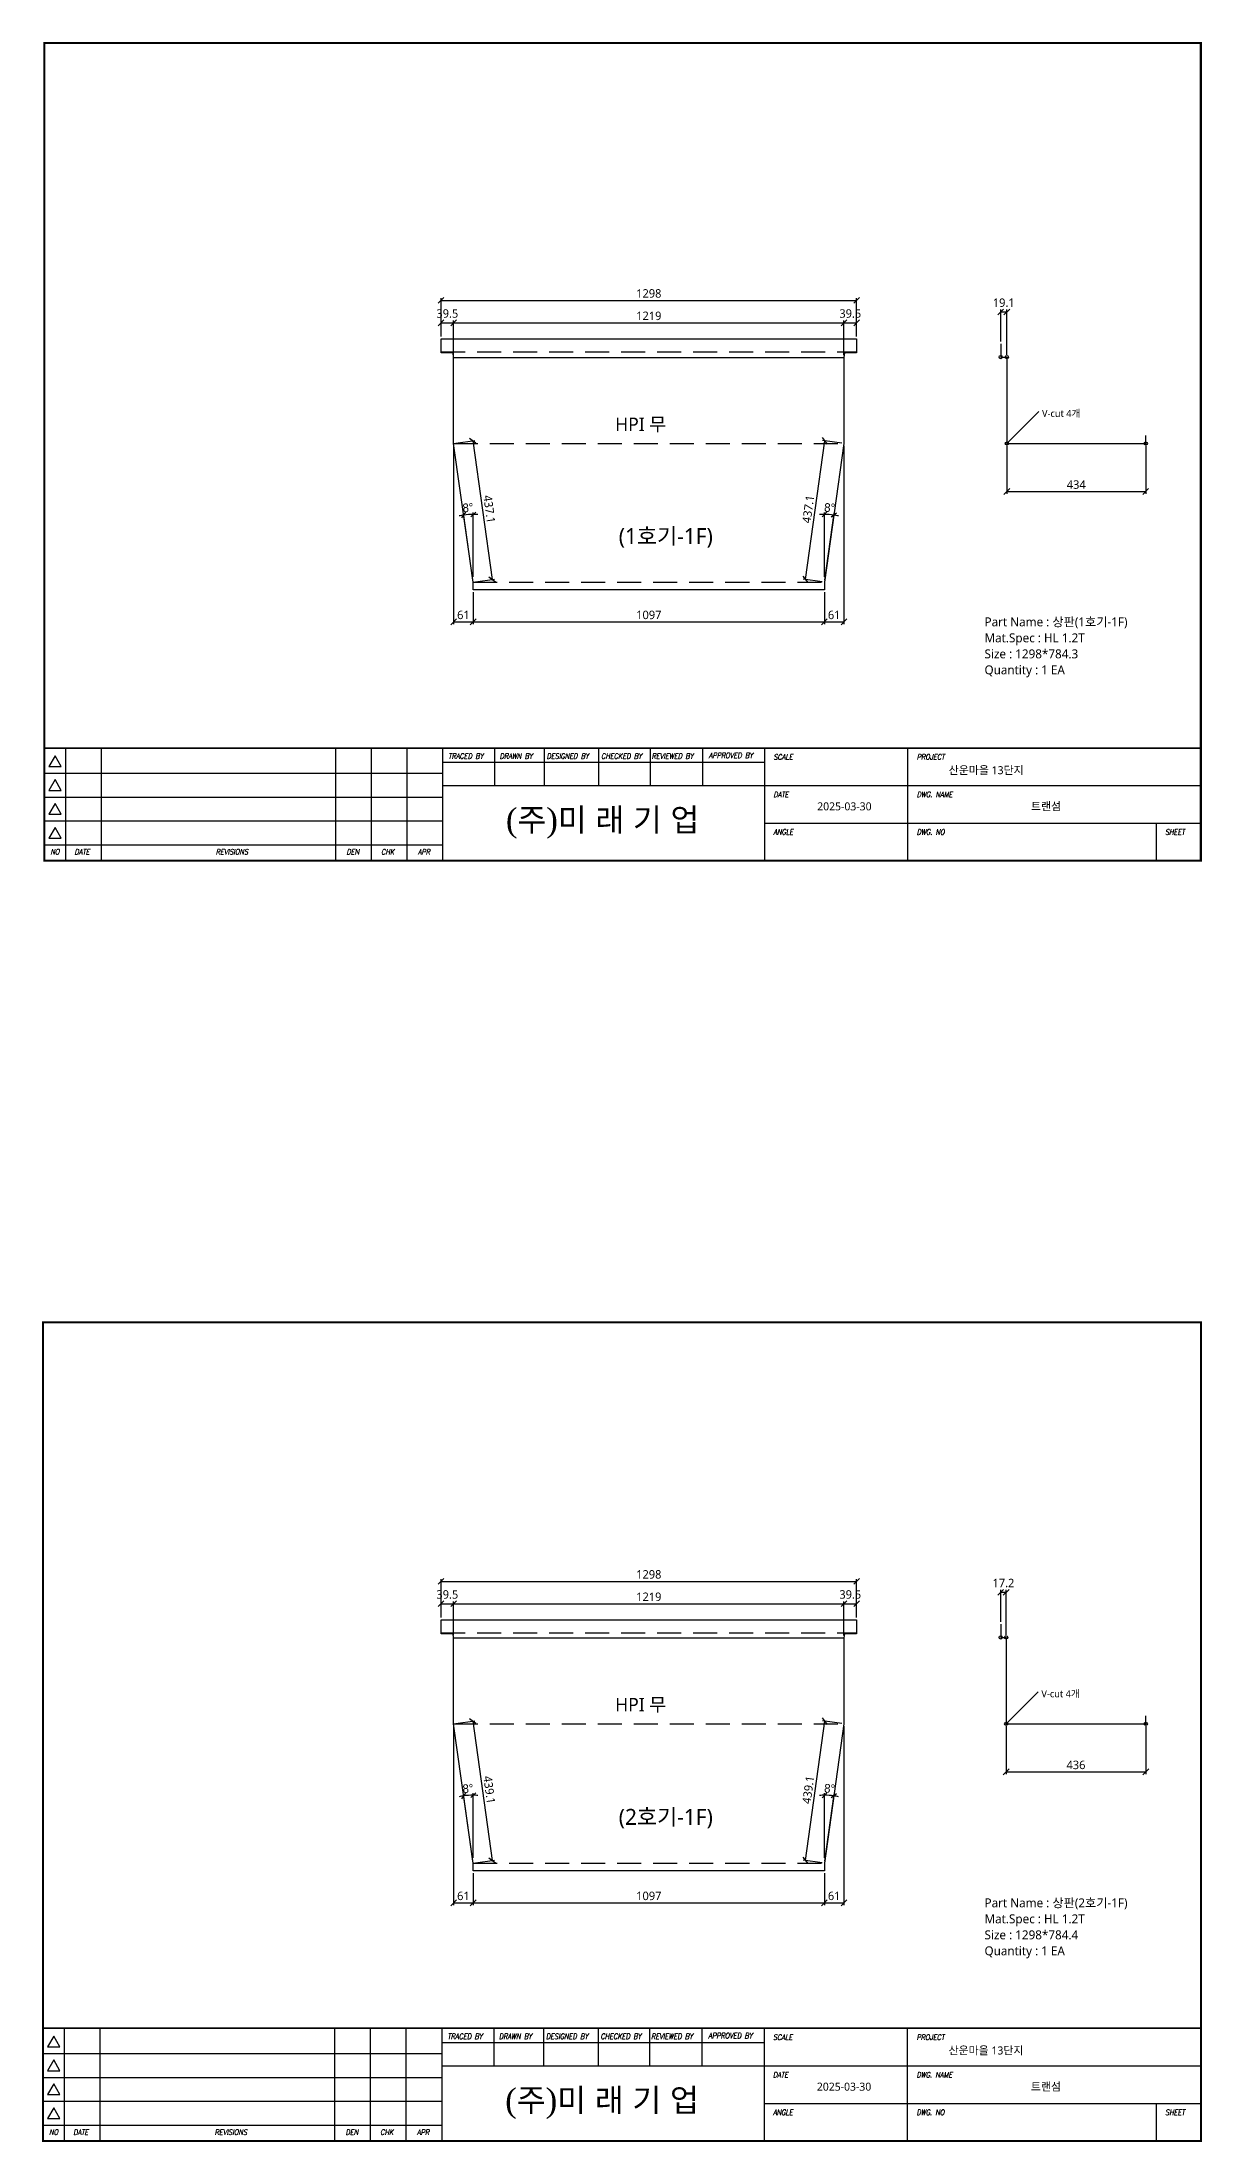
# Model space of a CAD drawing. Extents: x 674 to 10492, y -109346 to 1748.
# Drawn here: x 714 to 4337, y -53306 to -46746 of the extents above; entities that cross this region are included whole.
import ezdxf
from ezdxf.enums import TextEntityAlignment as Align

# ---------------------------------------------------------------- set-up
doc = ezdxf.new("R2010")
doc.units = 0
doc.header["$LTSCALE"] = 10
doc.header["$MEASUREMENT"] = 0
doc.linetypes.add('DASHED2', pattern=[0.375, 0.25, -0.125])
doc.layers.get('0').update_dxf_attribs({"linetype": 'CONTINUOUS'})
for name, color, linetype in [('22', 8, 'DASHED2'), ('dim', 3, 'CONTINUOUS'), ('FROM', 7, 'CONTINUOUS'), ('HIDDEN2', 8, 'CONTINUOUS'), ('레이져', 7, 'CONTINUOUS')]:
    doc.layers.add(name, color=color, linetype=linetype)
doc.styles.add('G1', font='batang.ttc', dxfattribs={"height": 20})
doc.styles.add('ITALICT', font='italict')
doc.styles.add('JKW', font='')
doc.styles.add('MIRAESTYLE', font='gulim.ttc')
doc.styles.add('YCKIM', font='gulim.ttc')
doc.styles.get('JKW').set_extended_font_data('NanumGothic')
doc.dimstyles.new('MIRAE', dxfattribs={"dimscale": 100, "dimtxt": 0.25, "dimasz": 0.15, "dimexe": 0.06, "dimexo": 0.06, "dimgap": 0.07, "dimtad": 1, "dimdec": 1, "dimtxsty": 'YCKIM', "dimblk": 'OBLIQUE', "dimcen": 2.5, "dimclrd": 3, "dimclre": 3, "dimclrt": 256, "dimadec": 1, "dimazin": 3, "dimtfac": 0.5, "dimtix": 1, "dimtmove": 0, "dimatfit": 3, "dimldrblk": 'OBLIQUE'})
doc.dimstyles.get("Standard").update_dxf_attribs({"dimtxt": 2.5, "dimasz": 2.5, "dimexe": 1.25, "dimexo": 0.625, "dimtad": 1, "dimtxsty": 'MIRAESTYLE', "dimcen": 2.5, "dimazin": 3, "dimtfac": 1, "dimtmove": 0, "dimatfit": 3})
doc.dimstyles.new('미래', dxfattribs={"dimscale": 120, "dimtxt": 0.2, "dimasz": 0.15, "dimexe": 0.06, "dimexo": 0.06, "dimgap": 0.07, "dimtad": 1, "dimdec": 1, "dimlfac": -1, "dimtxsty": 'JKW', "dimblk": 'OBLIQUE', "dimcen": 2.5, "dimclrd": 3, "dimclre": 3, "dimclrt": 256, "dimadec": 1, "dimazin": 2, "dimtfac": 0.5, "dimtmove": 1, "dimatfit": 3, "dimarcsym": 1})

# ---------------------------------------------------------------- blocks, each defined once
blk = doc.blocks.new('_OBLIQUE')
at = {"color": 0, "linetype": 'ByBlock'}
blk.add_line((-0.5, -0.5), (0.5, 0.5), dxfattribs=at)
blk = doc.blocks.new('3')
at = {"layer": 'FROM', "color": 7}
blk.add_line((25823.5, 11169), (25823.5, 11496.2), dxfattribs=at)
at = {"layer": 'FROM', "color": 2}
for p, q in [((25885.8, 11169), (25885.8, 11496.2)), ((25989.7, 11169), (25989.7, 11496.2)), ((26670, 11169), (26670, 11496.2)), ((26773.9, 11169), (26773.9, 11496.2)), ((26877.7, 11169), (26877.7, 11496.2)), ((25823.5, 11422.9), (26981.6, 11422.9)), ((25823.5, 11353.6), (26981.6, 11353.6)), ((25823.5, 11284.4), (26981.6, 11284.4)), ((25823.5, 11215.1), (26981.6, 11215.1))]:
    blk.add_line(p, q, dxfattribs=at)
at = {"layer": 'FROM', "color": 0}
for p, q in [((26981.6, 11169), (26981.6, 11496.2)), ((27131.3, 11496.2), (27131.3, 11387.2)), ((27276.5, 11387.2), (27276.5, 11496.2)), ((27434, 11496.2), (27434, 11387.2)), ((27583.7, 11496.2), (27583.7, 11387.2)), ((27735.3, 11496.2), (27735.3, 11387.2)), ((27915.7, 11496.2), (27915.7, 11169)), ((28332.2, 11169), (28332.2, 11496.2)), ((26981.6, 11454.7), (27915.7, 11454.7)), ((26981.6, 11387.2), (29183.5, 11387.2)), ((27915.7, 11278.1), (29183.5, 11278.1))]:
    blk.add_line(p, q, dxfattribs=at)
at = {"layer": 'FROM'}
blk.add_line((29053.7, 11278.1), (29053.7, 11169), dxfattribs=at)
at = {"layer": 'FROM', "color": 0, "const_width": 5.89}
blk.add_lwpolyline([(25823.5, 11169), (29183.5, 11169), (29183.5, 13545), (25823.5, 13545)], close=True, dxfattribs=at)
at = {"layer": 'FROM', "color": 0, "const_width": 4.87}
blk.add_lwpolyline([(25823.5, 11496.2), (29183.5, 11496.2)], dxfattribs=at)
at = {"layer": 'FROM', "color": 2}
for points in [[(25854.7, 11473.5), (25836.7, 11442.3), (25872.7, 11442.3)], [(25854.7, 11404.3), (25836.7, 11373.1), (25872.7, 11373.1)], [(25854.7, 11335), (25836.7, 11303.8), (25872.7, 11303.8)], [(25854.7, 11265.7), (25836.7, 11234.6), (25872.7, 11234.6)]]:
    blk.add_lwpolyline(points, close=True, dxfattribs=at)
at = {"layer": 'FROM', "color": 4, "style": 'ITALICT', "width": 0.8}
for s, height, p in [('TRACED BY', 15.58, (26997.2, 11465)), ('DRAWN BY', 15.58, (27146.3, 11465)), ('DESIGNED BY', 15.583, (27282.8, 11465)), ('CHECKED BY', 15.58, (27441.2, 11465)), ('REVIEWED BY', 15.583, (27587.9, 11465)), ('APPROVED BY', 15.583, (27753.8, 11466.9)), ('SCALE', 15.58, (27941.7, 11462.5)), ('PROJECT', 15.58, (28358.1, 11462.5)), ('DATE', 15.58, (27941.7, 11353.4)), ('DWG. NAME', 15.58, (28358.1, 11353.4)), ('ANGLE', 15.58, (27941.7, 11244.4)), ('DWG. NO', 15.58, (28358.1, 11244.4)), ('SHEET', 15.58, (29079.6, 11244.4)), ('NO', 15.58, (25841.2, 11186.7)), ('DATE', 15.58, (25911.2, 11186.7)), ('REVISIONS', 15.58, (26321.6, 11186.7)), ('DEN', 15.58, (26701.4, 11186.7)), ('CHK', 15.58, (26802.1, 11186.7)), ('APR', 15.58, (26908.6, 11186.7))]:
    blk.add_text(s, height=height, dxfattribs=at).set_placement(p)
blk = doc.blocks.new('transom_frame')
at = {"xscale": 0.837272107773114, "yscale": 0.837272107773114, "zscale": 0.837272107773114}
blk.add_blockref('3', (-21621.3, -9351.5), dxfattribs=at)
at = {"style": 'G1'}
blk.add_text('(주)미 래 기 업', height=55.92, dxfattribs=at).set_placement((1358.1, 93.9), align=Align.MIDDLE)

msp = doc.modelspace()

# ---------------------------------------------------------------- linework, layer by layer
for p, q in [((3708.5, -47689), (3708.5, -47730)), ((3708.5, -47730), (3727.6, -47730)), ((3727.6, -47730), (3727.6, -47730)), ((3727.6, -47730), (3727.6, -48000)), ((3727.6, -48000), (4161.6, -48000)), ((4161.6, -48000), (4161.6, -47975)), ((3708.5, -51689), (3708.5, -51730)), ((3708.5, -51730), (3725.7, -51730)), ((3725.7, -51730), (3725.7, -51730)), ((3725.7, -51730), (3725.7, -52000)), ((3725.7, -52000), (4161.7, -52000)), ((4161.7, -52000), (4161.7, -51975))]:
    msp.add_line(p, q)
at = {"color": 6}
for centre in [(3708.5, -47730), (3727.6, -47730), (3727.6, -48000), (4161.6, -48000), (3708.5, -51730), (3725.7, -51730), (3725.7, -52000), (4161.7, -52000)]:
    msp.add_circle(centre, 5, dxfattribs=at)
at = {"layer": '22', "ltscale": 30}
for p, q in [((1960.5, -47713.3), (3258.5, -47713.3)), ((2000, -48000), (3219, -48000)), ((2061, -48432.8), (3158, -48432.8)), ((1960.5, -51715.2), (3258.5, -51715.2)), ((2000, -52000), (3219, -52000)), ((2061, -52434.8), (3158, -52434.8))]:
    msp.add_line(p, q, dxfattribs=at)
at = {"layer": 'HIDDEN2'}
for p, q in [((2000, -47731.2), (3219, -47731.2)), ((2000, -51731.2), (3219, -51731.2))]:
    msp.add_line(p, q, dxfattribs=at)
at = {"layer": '레이져'}
for p, q in [((1960.5, -47672.9), (3258.5, -47672.9)), ((1960.5, -47713.3), (1960.5, -47672.9)), ((3258.5, -47672.9), (3258.5, -47713.3)), ((1960.5, -47717.2), (1960.5, -47713.3)), ((1997.97, -47717.2), (1960.5, -47717.2)), ((2000, -47731.2), (1997.97, -47717.2)), ((2000, -48000), (2000, -47731.2)), ((3221.03, -47717.2), (3219, -47731.2)), ((3219, -47731.2), (3219, -48000)), ((3258.5, -47717.2), (3221.03, -47717.2)), ((3258.5, -47713.3), (3258.5, -47717.2)), ((2061, -48432.8), (2000, -48000)), ((3219, -48000), (3158, -48432.8)), ((2061, -48457.2), (2061, -48432.8)), ((2061, -48432.8), (2061, -48432.8)), ((3158, -48457.2), (2061, -48457.2)), ((3158, -48432.8), (3158, -48432.8)), ((3158, -48432.8), (3158, -48457.2)), ((1960.5, -51674.8), (3258.5, -51674.8)), ((1960.5, -51715.2), (1960.5, -51674.8)), ((3258.5, -51674.8), (3258.5, -51715.2)), ((1960.5, -51719.1), (1960.5, -51715.2)), ((1998.24, -51719.1), (1960.5, -51719.1)), ((2000, -51731.2), (1998.24, -51719.1)), ((2000, -52000), (2000, -51731.2)), ((3220.76, -51719.1), (3219, -51731.2)), ((3219, -51731.2), (3219, -52000)), ((3258.5, -51719.1), (3220.76, -51719.1)), ((3258.5, -51715.2), (3258.5, -51719.1)), ((2061, -52434.8), (2000, -52000)), ((3219, -52000), (3158, -52434.8)), ((2061, -52459.2), (2061, -52434.8)), ((2061, -52434.8), (2061, -52434.8)), ((3158, -52459.2), (2061, -52459.2)), ((3158, -52434.8), (3158, -52434.8)), ((3158, -52434.8), (3158, -52459.2))]:
    msp.add_line(p, q, dxfattribs=at)

# ---------------------------------------------------------------- block references
for p, xscale, yscale in [((721.5, -49303.1, 1.28), 1.283984375, 1.283984375), ((717.5, -53303.2, 1.29), 1.285546875, 1.285546875)]:
    msp.add_blockref('transom_frame', p, dxfattribs=dict(xscale=xscale, yscale=yscale))

# ---------------------------------------------------------------- texts
at = {"style": 'JKW'}
for s, height, p in [('Part Name : 상판(1호기-1F)', 28, (3658, -48557.2)), ('Mat.Spec : HL 1.2T', 28, (3658, -48607.2)), ('Size : 1298*784.3', 28, (3658, -48657.2)), ('Quantity : 1 EA', 28, (3658, -48707.2)), ('산운마을 13단지', 25, (3546.27, -49020.62)), ('2025-03-30', 25, (3135.39, -49133.61)), ('트랜섬', 25, (3803.06, -49133.61)), ('Part Name : 상판(2호기-1F)', 28, (3658, -52559.2)), ('Mat.Spec : HL 1.2T', 28, (3658, -52609.2)), ('Size : 1298*784.4', 28, (3658, -52659.2)), ('Quantity : 1 EA', 28, (3658, -52709.2)), ('산운마을 13단지', 25, (3545.7, -53020.38)), ('2025-03-30', 25, (3134.33, -53133.51)), ('트랜섬', 25, (3802.81, -53133.51))]:
    msp.add_text(s, height=height, dxfattribs=at).set_placement(p, align=Align.MIDDLE_LEFT)
at = {"char_height": 22, "attachment_point": 1, "style": 'JKW'}
for insert in [(3837.6, -47895), (3835.7, -51895)]:
    msp.add_mtext('V-cut 4개', dxfattribs=dict(at, insert=insert))
at = {"layer": '레이져', "style": 'JKW'}
for s, height, p in [('HPI 무', 42, (2504.5, -47940)), ('(1호기-1F)', 50, (2515.67, -48289.33)), ('HPI 무', 42, (2504.5, -51940)), ('(2호기-1F)', 50, (2515.67, -52290.67))]:
    msp.add_text(s, height=height, dxfattribs=at).set_placement(p, align=Align.MIDDLE_LEFT)

# ---------------------------------------------------------------- dimensions: what is measured, and where the dimension line sits
for base, line1, line2 in [((2045.75, -48222.1), ((2061, -48432.8), (2000, -48000)), ((2061, -48432.8), (2061, -48422.8))), ((3173.25, -48222.1), ((3158, -48432.8), (3158, -48422.8)), ((3158, -48432.8), (3219, -48000))), ((2045.75, -52223.6), ((2061, -52434.8), (2000, -52000)), ((2061, -52434.8), (2061, -52424.8))), ((3173.25, -52223.6), ((3158, -52434.8), (3158, -52424.8)), ((3158, -52434.8), (3219, -52000)))]:
    msp.add_angular_dim_2l(base=base, line1=line1, line2=line2, dimstyle='mirae', override={"dimtxt": 0.27, "dimgap": 0.02, "dimdec": 0, "dimlfac": 1, "dimdsep": 46, "dimclrt": 7}).render()
at = {"layer": 'dim'}
for base, p1, p2 in [((1960.5, -47552.9), (1960.5, -47672.9), (3258.5, -47672.9)), ((3708.5, -47589), (3708.5, -47689), (3727.6, -47730)), ((1960.5, -47622.9), (1960.5, -47672.9), (2000, -47731.2)), ((2000, -47622.9), (2000, -47731.2), (3219, -47731.2)), ((3219, -47622.9), (3219, -47731.2), (3258.5, -47672.9)), ((2000, -48557.2), (2000, -48000), (2061, -48457.2)), ((3158, -48557.2), (3158, -48457.2), (3219, -48000)), ((3727.6, -48150), (3727.6, -48000), (4161.6, -48000)), ((2061, -48557.2), (2061, -48457.2), (3158, -48457.2)), ((1960.5, -51554.8), (1960.5, -51674.8), (3258.5, -51674.8)), ((3708.5, -51589), (3708.5, -51689), (3725.7, -51730)), ((1960.5, -51624.8), (1960.5, -51674.8), (2000, -51731.2)), ((2000, -51624.8), (2000, -51731.2), (3219, -51731.2)), ((3219, -51624.8), (3219, -51731.2), (3258.5, -51674.8)), ((2000, -52559.2), (2000, -52000), (2061, -52459.2)), ((3158, -52559.2), (3158, -52459.2), (3219, -52000)), ((3725.7, -52150), (3725.7, -52000), (4161.7, -52000)), ((2061, -52559.2), (2061, -52459.2), (3158, -52459.2))]:
    msp.add_linear_dim(base=base, p1=p1, p2=p2, dimstyle='미래', override={"dimtxt": 0.22, "dimgap": 0.07, "dimdec": 1, "dimlfac": 1, "dimdsep": 46, "dimclrt": 7}, dxfattribs=at).render()
for base, p1, p2, angle in [((2059.41, -47991.63), (2000, -48000), (2061, -48432.8), 278.022578), ((3098.59, -48424.43), (3158, -48432.8), (3219, -48000), 81.977422), ((2059.42, -51991.66), (2000, -52000), (2061, -52434.8), 277.986153), ((3098.58, -52426.46), (3158, -52434.8), (3219, -52000), 82.013847)]:
    msp.add_linear_dim(base=base, p1=p1, p2=p2, angle=angle, dimstyle='미래', override={"dimtxt": 0.22, "dimgap": 0.07, "dimdec": 1, "dimlfac": 1, "dimdsep": 46, "dimclrt": 7}, dxfattribs=at).render()

# ---------------------------------------------------------------- leaders
for points in [[(3727.6, -48000), (3827.6, -47900)], [(3725.7, -52000), (3825.7, -51900)]]:
    msp.add_leader(points, dimstyle='Standard', dxfattribs=at)

doc.saveas('drawing.dxf')
